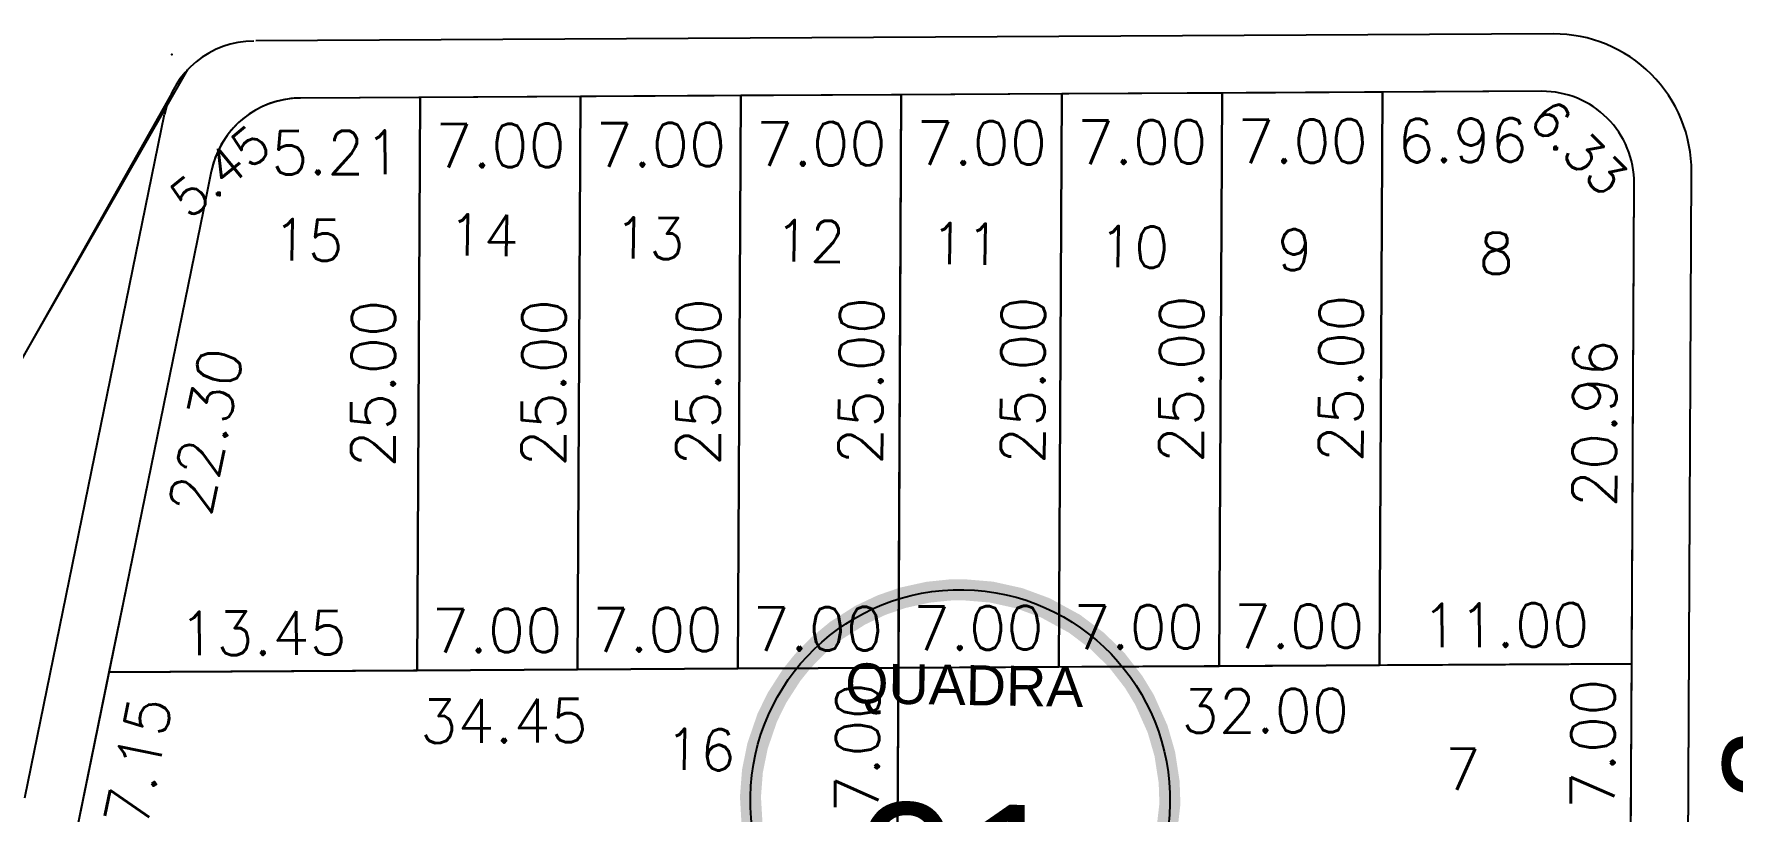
# Model space of a CAD drawing. Header units: millimetres. Extents: x -4430026 to 4783824, y 584 to 9593110.
# Drawn here: x 1673.1 to 1747.2, y 1465.6 to 1499.5 of the extents above; entities that cross this region are included whole.
import ezdxf
from ezdxf.enums import TextEntityAlignment as Align

# ---------------------------------------------------------------- set-up
doc = ezdxf.new("R2010")
doc.units = ezdxf.units.MM
for name, color, linetype in [('AGT CERCA', 2, 'CERCA'), ('Calçada', 1, 'Continuous'), ('Cota', 8, 'Continuous'), ('Cota Curvas', 2, 'Continuous'), ('Lotes', 2, 'Continuous'), ('Nomes de Ruas', 3, 'Continuous'), ('Numero de lotes', 5, 'Continuous'), ('númeraçãoquadras', 4, 'Continuous'), ('WAYPOINTS1', 7, 'Continuous'), ('WAYPOINTS2', 7, 'Continuous')]:
    doc.layers.add(name, color=color, linetype=linetype)
doc.styles.add('arcad1', font='romans.shx')
doc.styles.add('ARIAL', font='arial.ttf', dxfattribs={"height": 0.25})
doc.styles.add('ROMANS', font='romans.shx')
doc.styles.add('STYLE1', font='sanss___.ttf')
doc.linetypes.add('CERCA', pattern='A,1.8,-0.25,["X",ROMANS,S=0.2,R=1,X=-0.1,Y=-0.1],-0.25', length=2.3)
doc.dimstyles.new('BOLA100', dxfattribs={"dimscale": 0, "dimtxt": 1.9, "dimasz": 0.18, "dimexe": 0.18, "dimexo": 0.063, "dimgap": 0, "dimtad": 1, "dimzin": 4, "dimdsep": 46, "dimtxsty": 'ROMANS', "dimcen": 0.09, "dimse1": 1, "dimse2": 1, "dimsd1": 1, "dimsd2": 1, "dimclrt": 256, "dimaunit": 1, "dimadec": 4, "dimazin": 0, "dimtfac": 1.2, "dimtix": 1, "dimtmove": 2, "dimatfit": 3, "dimfxl": 1, "dimtvp": 2, "dimtolj": 1, "dimtzin": 4, "dimarcsym": 0})

# ---------------------------------------------------------------- blocks, each defined once
blk = doc.blocks.new('*D56')
at = {"layer": 'DEFPOINTS', "color": 0}
for p in [(1684.692977513639, 1496.687113843907), (1689.907249804108, 1496.715360071559), (1689.923880819084, 1493.645263716627)]:
    blk.add_point(p, dxfattribs=at)
at = {"layer": 'Cota', "insert": (1686.256128111259, 1494.31056684633), "char_height": 1.9, "attachment_point": 5, "rotation": 0.3103738568328235, "style": 'ROMANS'}
blk.add_mtext('\\A1;5.21', dxfattribs=at)
blk = doc.blocks.new('*D57')
at = {"layer": 'DEFPOINTS', "color": 0}
for p in [(1689.907249804108, 1496.715360071559), (1696.907537430978, 1496.753281313975), (1696.924168445643, 1493.683184964631)]:
    blk.add_point(p, dxfattribs=at)
at = {"layer": 'Cota', "insert": (1693.418878464051, 1494.614210401899), "char_height": 1.9, "attachment_point": 5, "rotation": 0.3103738515810025, "style": 'ROMANS'}
blk.add_mtext('\\A1;7.00', dxfattribs=at)
blk = doc.blocks.new('*D58')
at = {"layer": 'DEFPOINTS', "color": 0}
for p in [(1696.907537430978, 1496.753281313975), (1703.907825061573, 1496.791202560116), (1703.924456076248, 1493.72110620891)]:
    blk.add_point(p, dxfattribs=at)
at = {"layer": 'Cota', "insert": (1700.419166092784, 1494.652131646167), "char_height": 1.9, "attachment_point": 5, "rotation": 0.3103738515810025, "style": 'ROMANS'}
blk.add_mtext('\\A1;7.00', dxfattribs=at)
blk = doc.blocks.new('*D59')
at = {"layer": 'DEFPOINTS', "color": 0}
for p in [(1703.907825061573, 1496.791202560116), (1710.908112689374, 1496.829123802532), (1710.924743704049, 1493.759027451326)]:
    blk.add_point(p, dxfattribs=at)
at = {"layer": 'Cota', "insert": (1707.419453721992, 1494.690052888591), "char_height": 1.9, "attachment_point": 5, "rotation": 0.3103738515810025, "style": 'ROMANS'}
blk.add_mtext('\\A1;7.00', dxfattribs=at)
blk = doc.blocks.new('*D60')
at = {"layer": 'DEFPOINTS', "color": 0}
for p in [(1710.908112689374, 1496.829123802532), (1717.908400318107, 1496.867045050536), (1717.925031332822, 1493.796948691879)]:
    blk.add_point(p, dxfattribs=at)
at = {"layer": 'Cota', "insert": (1714.419741350284, 1494.727974129141), "char_height": 1.9, "attachment_point": 5, "rotation": 0.3103738515810025, "style": 'ROMANS'}
blk.add_mtext('\\A1;7.00', dxfattribs=at)
blk = doc.blocks.new('*D61')
at = {"layer": 'DEFPOINTS', "color": 0}
for p in [(1724.908687949634, 1496.904966292951), (1717.908400318107, 1496.867045050536), (1724.925318964298, 1493.834869943608)]:
    blk.add_point(p, dxfattribs=at)
at = {"layer": 'Cota', "insert": (1721.420028980379, 1494.765895380863), "char_height": 1.9, "attachment_point": 5, "rotation": 0.3103738515810025, "style": 'ROMANS'}
blk.add_mtext('\\A1;7.00', dxfattribs=at)
blk = doc.blocks.new('*D62')
at = {"layer": 'DEFPOINTS', "color": 0}
for p in [(1724.908687949634, 1496.904966292951), (1731.908975577435, 1496.942887539093), (1731.92560659214, 1493.872791182298)]:
    blk.add_point(p, dxfattribs=at)
at = {"layer": 'Cota', "insert": (1728.420316610073, 1494.803816619564), "char_height": 1.9, "attachment_point": 5, "rotation": 0.3103738515810025, "style": 'ROMANS'}
blk.add_mtext('\\A1;7.00', dxfattribs=at)
blk = doc.blocks.new('*D63')
at = {"layer": 'DEFPOINTS', "color": 0}
for p in [(1731.908975577435, 1496.942887539093), (1738.867020978114, 1496.980579951827), (1738.883651992779, 1493.910483602483)]:
    blk.add_point(p, dxfattribs=at)
at = {"layer": 'Cota', "insert": (1735.399483124281, 1494.841623454903), "char_height": 1.9, "attachment_point": 5, "rotation": 0.3103738515810025, "style": 'ROMANS'}
blk.add_mtext('\\A1;6.96', dxfattribs=at)
blk = doc.blocks.new('*D64')
at = {"layer": 'DEFPOINTS', "color": 0}
for p in [(1696.774798284499, 1472.518439229627), (1689.778661355364, 1471.714296683718), (1696.778948980837, 1471.752217929859)]:
    blk.add_point(p, dxfattribs=at)
at = {"layer": 'Cota', "insert": (1693.269508303596, 1473.449464666898), "char_height": 1.9, "attachment_point": 5, "rotation": 0.3103738515810025, "style": 'ROMANS'}
blk.add_mtext('\\A1;7.00', dxfattribs=at)
blk = doc.blocks.new('*D65')
at = {"layer": 'DEFPOINTS', "color": 0}
for p in [(1703.775085914619, 1472.55636047763), (1696.778948980837, 1471.752217929859), (1703.779236610966, 1471.790139176)]:
    blk.add_point(p, dxfattribs=at)
at = {"layer": 'Cota', "insert": (1700.269795931388, 1473.487385914889), "char_height": 1.9, "attachment_point": 5, "rotation": 0.3103738515810025, "style": 'ROMANS'}
blk.add_mtext('\\A1;7.00', dxfattribs=at)
blk = doc.blocks.new('*D66')
at = {"layer": 'DEFPOINTS', "color": 0}
for p in [(1710.775373542865, 1472.594281723771), (1703.779236610966, 1471.790139176), (1710.779524239233, 1471.828060418416)]:
    blk.add_point(p, dxfattribs=at)
at = {"layer": 'Cota', "insert": (1707.270083560576, 1473.525307161035), "char_height": 1.9, "attachment_point": 5, "rotation": 0.3103738515810025, "style": 'ROMANS'}
blk.add_mtext('\\A1;7.00', dxfattribs=at)
blk = doc.blocks.new('*D67')
at = {"layer": 'DEFPOINTS', "color": 0}
for p in [(1717.775661170677, 1472.632202969913), (1710.779524239233, 1471.828060418416), (1717.779811867034, 1471.86598166642)]:
    blk.add_point(p, dxfattribs=at)
at = {"layer": 'Cota', "insert": (1714.270371188604, 1473.563228407178), "char_height": 1.9, "attachment_point": 5, "rotation": 0.3103738515810025, "style": 'ROMANS'}
blk.add_mtext('\\A1;7.00', dxfattribs=at)
blk = doc.blocks.new('*D68')
at = {"layer": 'DEFPOINTS', "color": 0}
for p in [(1724.775948800806, 1472.670124212329), (1717.779811867034, 1471.86598166642), (1724.780099497164, 1471.903902908836)]:
    blk.add_point(p, dxfattribs=at)
at = {"layer": 'Cota', "insert": (1721.270658817585, 1473.601149649588), "char_height": 1.9, "attachment_point": 5, "rotation": 0.3103738515810025, "style": 'ROMANS'}
blk.add_mtext('\\A1;7.00', dxfattribs=at)
blk = doc.blocks.new('*D69')
at = {"layer": 'DEFPOINTS', "color": 0}
for p in [(1731.776236427687, 1472.708045454744), (1724.780099497164, 1471.903902908836), (1731.780387124034, 1471.941824153114)]:
    blk.add_point(p, dxfattribs=at)
at = {"layer": 'Cota', "insert": (1728.27094644609, 1473.639070892012), "char_height": 1.9, "attachment_point": 5, "rotation": 0.3103738515810025, "style": 'ROMANS'}
blk.add_mtext('\\A1;7.00', dxfattribs=at)
blk = doc.blocks.new('*D70')
at = {"layer": 'DEFPOINTS', "color": 0}
for p in [(1742.776688417138, 1472.767635986257), (1731.780387124034, 1471.941824153114), (1742.780839113506, 1472.001414680902)]:
    blk.add_point(p, dxfattribs=at)
at = {"layer": 'Cota', "insert": (1737.271316254244, 1473.687826781122), "char_height": 1.9, "attachment_point": 5, "rotation": 0.3103738515810025, "style": 'ROMANS'}
blk.add_mtext('\\A1;11.00', dxfattribs=at)
blk = doc.blocks.new('*D71')
at = {"layer": 'DEFPOINTS', "color": 0}
for p in [(1710.779524239233, 1471.828060418416), (1742.780839113506, 1472.001414680902), (1742.796629129909, 1469.086567169104)]:
    blk.add_point(p, dxfattribs=at)
at = {"layer": 'Cota', "insert": (1726.790825524643, 1469.949876091403), "char_height": 1.9, "attachment_point": 5, "rotation": 0.3103738515810025, "style": 'ROMANS'}
blk.add_mtext('\\A1;32.00', dxfattribs=at)
blk = doc.blocks.new('*D78')
at = {"layer": 'DEFPOINTS', "color": 0}
for p in [(1689.774820536924, 1472.423314383303), (1689.778661355364, 1471.714296683718), (1676.32791806663, 1471.641432687689)]:
    blk.add_point(p, dxfattribs=at)
at = {"layer": 'Cota', "insert": (1683.044302724861, 1473.336868446743), "char_height": 1.9, "attachment_point": 5, "rotation": 0.3103738228875521, "style": 'ROMANS'}
blk.add_mtext('\\A1;13.45', dxfattribs=at)
blk = doc.blocks.new('*D79')
at = {"layer": 'DEFPOINTS', "color": 0}
for p in [(1710.779524241562, 1471.828060418416), (1676.327918066165, 1471.641432687689), (1710.796721085095, 1468.653511392001)]:
    blk.add_point(p, dxfattribs=at)
at = {"layer": 'Cota', "insert": (1693.565771829698, 1469.510183588092), "char_height": 1.9, "attachment_point": 5, "rotation": 0.3103738230132985, "style": 'ROMANS'}
blk.add_mtext('\\A1;34.45', dxfattribs=at)
blk = doc.blocks.new('*D86')
at = {"layer": 'DEFPOINTS', "color": 0}
for p in [(1709.975108466042, 1471.835892603046), (1710.77952424063, 1471.828060418416), (1710.743519472877, 1464.827762669001)]:
    blk.add_point(p, dxfattribs=at)
at = {"layer": 'Cota', "insert": (1708.991075858458, 1468.345149470131), "char_height": 1.9, "attachment_point": 5, "rotation": 89.44215795087526, "style": 'ROMANS'}
blk.add_mtext('\\A1;7.00', dxfattribs=at)
blk = doc.blocks.new('*D87')
at = {"layer": 'DEFPOINTS', "color": 0}
for p in [(1710.218520129609, 1496.835838016029), (1710.908112690305, 1496.829123806257), (1710.779524239233, 1471.828060418416)]:
    blk.add_point(p, dxfattribs=at)
at = {"layer": 'Cota', "insert": (1709.146859320319, 1484.34511453488), "char_height": 1.9, "attachment_point": 5, "rotation": 89.44215795087526, "style": 'ROMANS'}
blk.add_mtext('\\A1;25.00', dxfattribs=at)
blk = doc.blocks.new('*D89')
at = {"layer": 'DEFPOINTS', "color": 0}
for p in [(1676.327918066165, 1471.641432687689), (1679.255357444703, 1471.042759291541), (1674.894780608813, 1464.633566537921)]:
    blk.add_point(p, dxfattribs=at)
at = {"layer": 'Cota', "insert": (1677.608051976788, 1467.729165708803), "char_height": 1.9, "attachment_point": 5, "rotation": 78.4421427463405, "style": 'ROMANS'}
blk.add_mtext('\\A1;7.15', dxfattribs=at)
blk = doc.blocks.new('*D90')
at = {"layer": 'DEFPOINTS', "color": 0}
for p in [(1680.795754058274, 1493.488601975192), (1683.723193433317, 1492.889928579759), (1676.327918065234, 1471.641432687689)]:
    blk.add_point(p, dxfattribs=at)
at = {"layer": 'Cota', "insert": (1680.558538695825, 1482.156683428507), "char_height": 1.9, "attachment_point": 5, "rotation": 78.4421427463405, "style": 'ROMANS'}
blk.add_mtext('\\A1;22.30', dxfattribs=at)
blk = doc.blocks.new('*D91')
at = {"layer": 'DEFPOINTS', "color": 0}
for p in [(1688.87336661841, 1496.720677662773), (1689.907249804108, 1496.715360071559), (1689.778661355363, 1471.714296683718)]:
    blk.add_point(p, dxfattribs=at)
at = {"layer": 'Cota', "insert": (1687.859084959311, 1484.225032057443), "char_height": 1.9, "attachment_point": 5, "rotation": 89.70531211703687, "style": 'ROMANS'}
blk.add_mtext('\\A1;25.00', dxfattribs=at)
blk = doc.blocks.new('*D92')
at = {"layer": 'DEFPOINTS', "color": 0}
for p in [(1696.3145649865, 1496.756331160584), (1696.90753743284, 1496.753281313974), (1696.778948981767, 1471.752217929859)]:
    blk.add_point(p, dxfattribs=at)
at = {"layer": 'Cota', "insert": (1695.300283326237, 1484.260685557206), "char_height": 1.9, "attachment_point": 5, "rotation": 89.70531211165725, "style": 'ROMANS'}
blk.add_mtext('\\A1;25.00', dxfattribs=at)
blk = doc.blocks.new('*D93')
at = {"layer": 'DEFPOINTS', "color": 0}
for p in [(1703.062794234953, 1496.79554882345), (1703.907825061573, 1496.791202560116), (1703.7792366105, 1471.790139176)]:
    blk.add_point(p, dxfattribs=at)
at = {"layer": 'Cota', "insert": (1702.048512574691, 1484.299903220071), "char_height": 1.9, "attachment_point": 5, "rotation": 89.70531211165725, "style": 'ROMANS'}
blk.add_mtext('\\A1;25.00', dxfattribs=at)
blk = doc.blocks.new('*D94')
at = {"layer": 'DEFPOINTS', "color": 0}
for p in [(1717.229509758173, 1496.870536801419), (1717.908400317641, 1496.867045050535), (1717.779811867034, 1471.86598166642)]:
    blk.add_point(p, dxfattribs=at)
at = {"layer": 'Cota', "insert": (1716.215228098143, 1484.374891198023), "char_height": 1.9, "attachment_point": 5, "rotation": 89.7053121127244, "style": 'ROMANS'}
blk.add_mtext('\\A1;25.00', dxfattribs=at)
blk = doc.blocks.new('*D95')
at = {"layer": 'DEFPOINTS', "color": 0}
for p in [(1724.142786032864, 1496.908905571119), (1724.908687951496, 1496.904966292951), (1724.780099498095, 1471.903902908836)]:
    blk.add_point(p, dxfattribs=at)
at = {"layer": 'Cota', "insert": (1723.128504371439, 1484.413259967829), "char_height": 1.9, "attachment_point": 5, "rotation": 89.70531210632153, "style": 'ROMANS'}
blk.add_mtext('\\A1;25.00', dxfattribs=at)
blk = doc.blocks.new('*D96')
at = {"layer": 'DEFPOINTS', "color": 0}
for p in [(1731.104488701183, 1496.947025272045), (1731.908975579298, 1496.942887539093), (1731.780387125431, 1471.941824153115)]:
    blk.add_point(p, dxfattribs=at)
at = {"layer": 'Cota', "insert": (1730.090207039524, 1484.451379667841), "char_height": 1.9, "attachment_point": 5, "rotation": 89.70531210527633, "style": 'ROMANS'}
blk.add_mtext('\\A1;25.00', dxfattribs=at)
blk = doc.blocks.new('*D99')
at = {"layer": 'DEFPOINTS', "color": 0}
for p in [(1742.056099798176, 1472.005142246947), (1742.780839113506, 1472.001414680903), (1742.744834348547, 1465.001116931487)]:
    blk.add_point(p, dxfattribs=at)
at = {"layer": 'Cota', "insert": (1741.088109978566, 1468.509879461401), "char_height": 1.9, "attachment_point": 5, "rotation": 89.70531208331552, "style": 'ROMANS'}
blk.add_mtext('\\A1;7.00', dxfattribs=at)
blk = doc.blocks.new('*D100')
at = {"layer": 'DEFPOINTS', "color": 0}
for p in [(1742.163896838198, 1492.963793202833), (1742.888636144797, 1492.960065636833), (1742.780839113506, 1472.001414680903)]:
    blk.add_point(p, dxfattribs=at)
at = {"layer": 'Cota', "insert": (1741.160010881624, 1482.489353814048), "char_height": 1.9, "attachment_point": 5, "rotation": 89.70531208331552, "style": 'ROMANS'}
blk.add_mtext('\\A1;20.96', dxfattribs=at)
blk = doc.blocks.new('NUM_quadra')
at = {"color": 6, "const_width": 0.02}
blk.add_lwpolyline([(-0.0133520432061038, 0.1995538096409646), (-0.03396137207856104, 0.197095472313652), (-0.0578817124285985, 0.1914411329007772), (-0.07790545024554181, 0.1842029880920486), (-0.0980839678893761, 0.1742972611462264), (-0.1207629871017981, 0.1594249069193736), (-0.1377379490426744, 0.1450112319564166), (-0.1520556984439002, 0.1299194541657934), (-0.1625180437624446, 0.1165670856272393), (-0.1764344977441241, 0.09418528550563855), (-0.1852438537613963, 0.07539704665055813), (-0.1940684209960429, 0.04834716095183544), (-0.1985176143253418, 0.02430548914494118), (-0.2, 2.449293598294707e-17), (-0.1977479207858246, -0.02992924698156066), (-0.1921041628016216, -0.05564162681201971), (-0.1838936225002688, -0.07863291679524947), (-0.1712831141684111, -0.1032574200760946), (-0.1545538230998021, -0.126937448238237), (-0.1388948904680539, -0.143903472514972), (-0.1218702926523065, -0.1585800484576833), (-0.1045798103362554, -0.1704789232428245), (-0.08309400008057272, -0.1819213762882465), (-0.05305444697320133, -0.1928347107145593), (-0.03024527360995229, -0.1976998316242559), (-3.673940397442059e-17, -0.2), (0.03093315800827364, -0.1975933696651666), (0.06772550614199915, -0.1881841008635162), (0.1069104891608479, -0.1690270608730692), (0.1240420910364873, -0.1568870920480579), (0.1407237443089076, -0.1421155437933556), (0.1613804970022024, -0.118136934052489), (0.1736687274357323, -0.09919260612995974), (0.1869657857282061, -0.0710196801389201), (0.1962420223455323, -0.03858845249210724), (0.2, 0), (0.1989460999390915, 0.02050486086334195), (0.1943382022861565, 0.04725106487884616), (0.1870936531840374, 0.07068214016462095), (0.1741307933804454, 0.09837919900414235), (0.1635485483198982, 0.1151167769808291), (0.147166134549038, 0.1354331157505226), (0.1285083774114599, 0.1532501123493023), (0.1062576314788641, 0.1694382358043837), (0.07819320380287934, 0.1840810225934259), (0.05327206202334694, 0.1927747063485785), (0.02666753040880443, 0.1982141337591634), (1.224646799147353e-17, 0.2)], close=True, dxfattribs=at)
blk.add_circle((0, 0), 0.2)
at = {"color": 3, "insert": (-0.1114319926046001, 0.1285282569724242), "char_height": 0.038, "width": 0.2663, "attachment_point": 1, "style": 'STYLE1'}
blk.add_mtext('\\fArial|b0|i0|c0|p34;QUADRA', dxfattribs=at)
at = {"color": 3, "style": 'STYLE1'}
blk.add_attdef('00', text='', height=0.13, dxfattribs=at).set_placement((-2.886579864025407e-15, -0.1334628551621867), align=Align.CENTER)

msp = doc.modelspace()

# ---------------------------------------------------------------- linework, layer by layer
at = {"layer": 'AGT CERCA', "ltscale": 0.1, "flags": 128}
msp.add_lwpolyline([(1679.013090368083, 1496.792636762545), (1661.141560627557, 1465.14103216013), (1618.544696037164, 1403.88475791267)], dxfattribs=at)
at = {"layer": 'Calçada', "lineweight": -3}
for p, q in [((1739.358779256103, 1499.483280537699), (1682.7456244527, 1499.176601527307)), ((1739.358779257034, 1499.483280539561), (1682.7456244527, 1499.176601527307)), ((1738.86702097986, 1496.980579955552), (1684.69297751492, 1496.687113847632)), ((1672.652261128986, 1466.145626522649), (1678.753016886172, 1495.977572947789)), ((1672.652261128986, 1466.145626522649), (1678.753016887104, 1495.977572947789)), ((1745.024398825468, 1422.136076776359), (1745.391202008688, 1493.452509064276)), ((1745.024398825468, 1422.136076776359), (1745.391202008688, 1493.452509064276)), ((1745.024398825468, 1422.136076776359), (1745.391202010085, 1493.452509066139)), ((1745.024398825468, 1422.136076776359), (1745.391202010085, 1493.452509066139)), ((1742.535840584302, 1424.367092577789), (1742.888636147474, 1492.960065636832))]:
    msp.add_line(p, q, dxfattribs=at)
for centre, radius, start, end in [((1682.67190841945, 1495.176143508453), 3.999999999999999, 90.31037379818679, 168.4421428188905), ((1682.671908422244, 1495.176143506591), 3.999999999999999, 90.31037379818679, 168.4421428188905), ((1739.391281368547, 1493.483368568171), 5.999999999999997, 359.7053122167324, 90.31037379818679), ((1739.391281368547, 1493.483368568171), 5.999999999999934, 359.7053122167324, 90.31037379818679), ((1739.391281368547, 1493.483368568171), 5.999999999999997, 359.7053122167324, 90.31037379818679), ((1739.391281368547, 1493.483368568171), 5.999999999999934, 359.7053122167324, 90.31037379818679), ((1738.888689054047, 1492.980638643775), 4, 359.7053121100159, 90.31037379818679), ((1684.714645589107, 1492.687172535856), 3.999999999999999, 90.31037379818679, 168.4421428188905)]:
    msp.add_arc(centre, radius, start, end, dxfattribs=at)
at = {"layer": 'Lotes', "lineweight": -3, "ltscale": 10}
for p, q in [((1724.780099498445, 1471.903902908836), (1724.908687949983, 1496.904966292951)), ((1731.78038712578, 1471.941824153114), (1731.908975577784, 1496.942887539093)), ((1689.778661355713, 1471.714296683718), (1689.907249805388, 1496.715360071559)), ((1696.77894898398, 1471.752217927996), (1696.907537434121, 1496.753281315837)), ((1703.779236611315, 1471.790139176), (1703.907825062854, 1496.791202560116)), ((1710.576964567752, 1432.444996312309), (1710.908112692052, 1496.829123802532)), ((1717.779811867384, 1471.86598166642), (1717.908400319388, 1496.867045050536)), ((1742.780839113855, 1472.001414680902), (1676.32791806698, 1471.641432687689))]:
    msp.add_line(p, q, dxfattribs=at)
at = {"layer": 'Lotes', "lineweight": -3}
for p, q in [((1680.795754056295, 1493.488601975192), (1680.453433310018, 1491.814695568804)), ((1680.453433309087, 1491.814695568804), (1678.706944316496, 1483.274578871254)), ((1678.706944315565, 1483.274578874979), (1673.461643153207, 1457.625700384427))]:
    msp.add_line(p, q, dxfattribs=at)
at = {"layer": 'Lotes'}
for points in [[(1724.908687949983, 1496.904966292951), (1717.908400319388, 1496.867045050536), (1717.779811867384, 1471.86598166642), (1724.780099498445, 1471.903902908836)], [(1731.908975577784, 1496.942887539093), (1724.908687949983, 1496.904966292951), (1724.780099498445, 1471.903902908836), (1731.780387124383, 1471.941824153114)], [(1696.90753743319, 1496.753281313975), (1689.907249805388, 1496.715360071559), (1689.778661355713, 1471.714296683718), (1696.77894898398, 1471.752217927996)], [(1703.907825062854, 1496.791202560116), (1696.907537434121, 1496.753281315837), (1696.77894898398, 1471.752217927996), (1703.779236611315, 1471.790139176)], [(1710.908112692052, 1496.829123802532), (1703.907825062854, 1496.791202560116), (1703.77923661085, 1471.790139176), (1710.779524240514, 1471.828060418416)], [(1717.908400319388, 1496.867045050536), (1710.908112690655, 1496.829123802532), (1710.779524239582, 1471.828060418416), (1717.779811868315, 1471.865981662695)], [(1710.779524240514, 1471.828060418416), (1703.77923661085, 1471.790139176), (1696.778948982117, 1471.752217929859), (1689.778661355713, 1471.714296683718), (1676.327918066514, 1471.641432687689), (1674.894780609162, 1464.633566537921), (1710.743519473226, 1464.827762669001)], [(1742.780839113389, 1472.001414679039), (1710.779524240514, 1471.828060418416), (1710.743519473692, 1464.827762669001), (1742.744834346568, 1465.001116935212)]]:
    msp.add_lwpolyline(points, close=True, dxfattribs=at)
for points in [[(1742.888636146543, 1492.960065636832, 0.4173100015464105), (1738.86702097986, 1496.980579955552), (1731.908975576853, 1496.94288753723), (1731.780387125315, 1471.941824153114), (1742.780839113855, 1472.001414680902)], [(1689.907249805388, 1496.715360071559), (1684.692977513989, 1496.687113843907, 0.02294962624842476), (1684.326459753198, 1496.668291943196, 0.008143330039182205), (1684.197013180108, 1496.653538212229, 0.3201350066639579), (1680.79575405676, 1493.488601975192), (1680.453433309087, 1491.814695568804), (1678.706944314634, 1483.274578871254), (1676.960455320646, 1474.73446217743), (1676.327918065583, 1471.641432687689), (1689.778661355713, 1471.714296683718)]]:
    msp.add_lwpolyline(points, format="xyb", close=True, dxfattribs=at)
at = {"layer": 'Lotes', "lineweight": -3}
msp.add_arc((1684.71464559097, 1492.687172535856), 3.999999999794908, 90.31037385154843, 168.4421428182236, dxfattribs=at)
at = {"layer": 'WAYPOINTS1', "linetype": 'Continuous'}
msp.add_line((1620.105856313241, 1393.901019062896, 103.7075370668876), (1679.769924525612, 1497.929049146762), dxfattribs=at)
at = {"layer": 'WAYPOINTS2'}
msp.add_point((1679.080516496544, 1498.583041491036, 103.7075370668876), dxfattribs=at)

# ---------------------------------------------------------------- block references
at = {"layer": 'númeraçãoquadras', "linetype": 'ByBlock', "extrusion": (0.08441109911141861, -0.001452856403118583, 0.996429955167484)}
ref = msp.add_blockref('NUM_quadra', (1495.316208696116, -1673.149519696107, 246.5842918516122), dxfattribs=dict(at, xscale=45.93175888075766, yscale=45.93175888024863, zscale=45.93175853019476, rotation=270.0385460294471))
ref.add_attrib('00', '01', dxfattribs={"layer": '0', "color": 3, "extrusion": (0.08441109911141861, -0.001452856403118583, 0.996429955167484), "height": 5.971128608923882, "rotation": 270.0385460324998, "style": 'STYLE1'}).set_placement((1489.18602973681, -1673.153643802874, 246.5842918516944), align=Align.CENTER)

# ---------------------------------------------------------------- texts
at = {"layer": 'Cota Curvas', "char_height": 1.6, "attachment_point": 5, "style": 'ROMANS'}
for s, insert, rotation in [('\\A1;6.33', (1740.460074902499, 1494.53084501629, -51.85376853344381), 315.0078429542079), ('\\A1;5.45', (1681.176756797229, 1493.502511981923, -51.85376853344381), 39.37625833054684)]:
    msp.add_mtext(s, dxfattribs=dict(at, insert=insert, rotation=rotation))
at = {"layer": 'Nomes de Ruas', "extrusion": (-0.01839292713072872, -0.08466856885207373, 0.9962393957679576), "style": 'ARIAL'}
msp.add_text('RUA 3  .', height=4, rotation=102.9674616949892, dxfattribs=at).set_placement((1398.315933381825, 1794.570797733043, -154.5740185527438), align=Align.MIDDLE_CENTER)
at = {"layer": 'Numero de lotes', "style": 'arcad1'}
for s, p in [('15', (1685.022609075868, 1490.491907591049, 103.7075370668876)), ('14', (1692.67440438863, 1490.70240581413, 103.7075370668876)), ('13', (1699.911610384343, 1490.572971008767, 103.7075370668876)), ('12', (1706.926123318133, 1490.447518991355, 103.7075370668876)), ('11', (1713.717964424623, 1490.32604937819, 103.7075370668876)), ('10', (1721.066506333986, 1490.194623371635, 103.7075370668876)), ('9', (1728.081019269173, 1490.069171350498, 103.7075370668876)), ('8', (1736.877002377865, 1489.911858385477, 103.7075370668876)), ('16', (1702.138040087522, 1468.259315960158, 103.7075370668876)), ('7', (1735.390926619397, 1467.392035571907, 103.7075370668876))]:
    msp.add_text(s, height=1.799999999999999, rotation=358.9753949972398, dxfattribs=at).set_placement(p, align=Align.MIDDLE_CENTER)

# ---------------------------------------------------------------- dimensions: what is measured, and where the dimension line sits
at = {"layer": 'Cota'}
for base, p1, p2, angle, picture, middle in [((1724.925318964298, 1493.834869943608), (1717.908400318107, 1496.867045050536), (1724.908687949634, 1496.904966292951), 180.310373851581, '*D61', (1721.420028980379, 1494.765895380863)), ((1731.92560659214, 1493.872791182298), (1724.908687949634, 1496.904966292951), (1731.908975577435, 1496.942887539093), 180.310373851581, '*D62', (1728.420316610073, 1494.803816619564)), ((1738.883651992779, 1493.910483602483), (1731.908975577435, 1496.942887539093), (1738.867020978114, 1496.980579951827), 180.310373851581, '*D63', (1735.399483124281, 1494.841623454903)), ((1696.924168445643, 1493.683184964631), (1689.907249804108, 1496.715360071559), (1696.907537430978, 1496.753281313975), 180.310373851581, '*D57', (1693.418878464051, 1494.614210401899)), ((1703.924456076248, 1493.72110620891), (1696.907537430978, 1496.753281313975), (1703.907825061573, 1496.791202560116), 180.310373851581, '*D58', (1700.419166092784, 1494.652131646167)), ((1710.924743704049, 1493.759027451326), (1703.907825061573, 1496.791202560116), (1710.908112689374, 1496.829123802532), 180.310373851581, '*D59', (1707.419453721992, 1494.690052888591)), ((1710.218520129609, 1496.835838016029), (1710.779524239233, 1471.828060418416), (1710.908112690306, 1496.829123806257), 269.4421579508752, '*D87', (1709.146859320319, 1484.34511453488)), ((1717.925031332822, 1493.796948691879), (1710.908112689374, 1496.829123802532), (1717.908400318107, 1496.867045050536), 180.310373851581, '*D60', (1714.419741350284, 1494.727974129141)), ((1683.723193433317, 1492.889928579759), (1676.327918065233, 1471.641432687689), (1680.795754058274, 1493.488601975192), 258.4421427463405, '*D90', (1680.558538695825, 1482.156683428507)), ((1742.163896838198, 1492.963793202833), (1742.780839113506, 1472.001414680902), (1742.888636144797, 1492.960065636832), 269.7053120833155, '*D100', (1741.160010881624, 1482.489353814048)), ((1696.774798284499, 1472.518439229627), (1689.778661355364, 1471.714296683718), (1696.778948980837, 1471.752217929859), 180.310373851581, '*D64', (1693.269508303596, 1473.449464666898)), ((1703.775085914619, 1472.55636047763), (1696.778948980837, 1471.752217929859), (1703.779236610966, 1471.790139176), 180.310373851581, '*D65', (1700.269795931388, 1473.487385914889)), ((1710.775373542865, 1472.594281723771), (1703.779236610966, 1471.790139176), (1710.779524239233, 1471.828060418416), 180.310373851581, '*D66', (1707.270083560576, 1473.525307161035)), ((1717.775661170677, 1472.632202969913), (1710.779524239233, 1471.828060418416), (1717.779811867034, 1471.86598166642), 180.310373851581, '*D67', (1714.270371188604, 1473.563228407178)), ((1724.775948800806, 1472.670124212329), (1717.779811867034, 1471.86598166642), (1724.780099497164, 1471.903902908836), 180.310373851581, '*D68', (1721.270658817585, 1473.601149649588)), ((1731.776236427687, 1472.708045454744), (1724.780099497164, 1471.903902908836), (1731.780387124034, 1471.941824153114), 180.310373851581, '*D69', (1728.27094644609, 1473.639070892012)), ((1742.776688417138, 1472.767635986257), (1731.780387124034, 1471.941824153114), (1742.780839113506, 1472.001414680902), 180.310373851581, '*D70', (1737.271316254244, 1473.687826781122)), ((1709.975108466042, 1471.835892603046), (1710.743519472877, 1464.827762669001), (1710.77952424063, 1471.828060418416), 269.4421579508752, '*D86', (1708.991075858458, 1468.345149470131)), ((1742.796629129909, 1469.086567169104), (1710.779524239233, 1471.828060418416), (1742.780839113506, 1472.001414680902), 180.310373851581, '*D71', (1726.790825524643, 1469.949876091403)), ((1742.056099798176, 1472.005142246947), (1742.744834348547, 1465.001116931487), (1742.780839113506, 1472.001414680902), 269.7053120833155, '*D99', (1741.088109978566, 1468.509879461401)), ((1679.255357444703, 1471.042759291541), (1674.894780608813, 1464.633566537921), (1676.327918066165, 1471.641432687689), 258.4421427463405, '*D89', (1677.608051976788, 1467.729165708803))]:
    dim = msp.add_linear_dim(base=base, p1=p1, p2=p2, angle=angle, dimstyle='BOLA100', override={"dimscale": 1}, dxfattribs=at)
    dim.commit()
    dim.dimension.update_dxf_attribs({"geometry": picture, "text_midpoint": middle})
for p1, p2, distance, picture, middle in [((1724.780099498095, 1471.903902908836), (1724.908687951496, 1496.904966292951), 0.7659120490477673, '*D95', (1723.128504371439, 1484.413259967829)), ((1731.780387125431, 1471.941824153114), (1731.908975579297, 1496.942887539093), 0.8044975188846204, '*D96', (1730.090207039524, 1484.451379667841)), ((1689.778661355364, 1471.714296683718), (1689.907249804108, 1496.715360071559), 1.03389686064195, '*D91', (1687.859084959311, 1484.225032057443)), ((1696.778948981768, 1471.752217929859), (1696.90753743284, 1496.753281313975), 0.5929802894554452, '*D92', (1695.300283326237, 1484.260685557206)), ((1703.7792366105, 1471.790139176), (1703.907825061573, 1496.791202560116), 0.8450420036561916, '*D93', (1702.048512574691, 1484.299903220071)), ((1717.779811867034, 1471.86598166642), (1717.908400317641, 1496.867045050536), 0.6788995390034528, '*D94', (1716.215228098143, 1484.374891198023)), ((1676.32791806663, 1471.641432687689), (1689.778661355364, 1471.714296683718), 0.709028102553884, '*D78', (1683.044302724861, 1473.336868446743)), ((1676.327918066165, 1471.641432687689), (1710.779524241561, 1471.828060418416), -3.174595604567585, '*D79', (1693.565771829698, 1469.510183588092))]:
    dim = msp.add_aligned_dim(p1=p1, p2=p2, distance=distance, dimstyle='BOLA100', override={"dimscale": 1}, dxfattribs=at)
    dim.commit()
    dim.dimension.update_dxf_attribs({"geometry": picture, "text_midpoint": middle})
dim = msp.add_linear_dim(base=(1689.923880819084, 1493.645263716627), p1=(1684.69297751364, 1496.687113843907), p2=(1689.907249804108, 1496.715360071559), angle=0.3103738568353318, dimstyle='BOLA100', override={"dimscale": 1}, dxfattribs=at)
dim.commit()
dim.dimension.update_dxf_attribs({"geometry": '*D56', "text_midpoint": (1686.256128111259, 1494.31056684633), "dimtype": 161})

doc.saveas('drawing.dxf')
